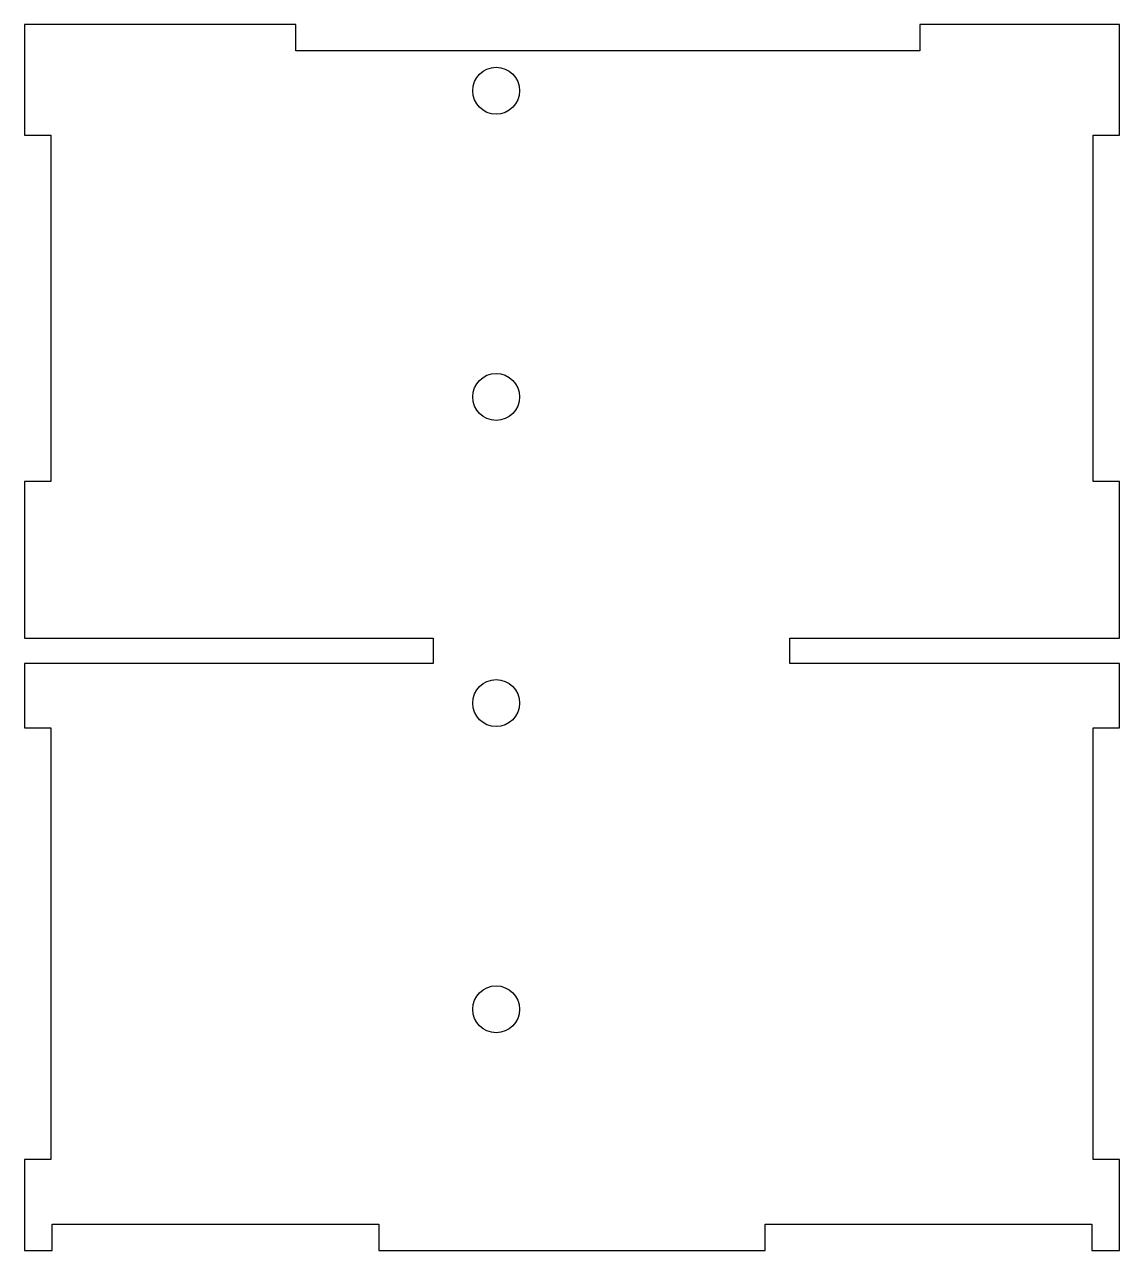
# Model space of a CAD drawing. Header units: millimetres. Extents: x -22.8 to 22.8, y -25.5 to 25.5.
import ezdxf

# ---------------------------------------------------------------- set-up
doc = ezdxf.new("R2010")
doc.units = ezdxf.units.MM
doc.layers.get('0').update_dxf_attribs({"linetype": 'CONTINUOUS'})

msp = doc.modelspace()

# ---------------------------------------------------------------- linework, layer by layer
for p, q in [((22.752, 25.48), (14.461, 25.48)), ((22.752, 20.882), (22.752, 25.48)), ((-11.479, 25.48), (-22.752, 25.48)), ((-22.752, 25.48), (-22.752, 20.882)), ((-11.479, 24.38), (-11.479, 25.48)), ((14.461, 25.48), (14.461, 24.38)), ((14.461, 24.38), (-11.479, 24.38)), ((-22.752, 20.882), (-21.652, 20.882)), ((-21.652, 20.882), (-21.652, 6.485)), ((21.652, 6.485), (21.652, 20.882)), ((21.652, 20.882), (22.752, 20.882)), ((-21.652, 6.485), (-22.752, 6.485)), ((-22.752, 6.485), (-22.752, -0.025)), ((22.752, 6.485), (21.652, 6.485)), ((22.752, -0.025), (22.752, 6.485)), ((-22.752, -0.025), (-5.767, -0.025)), ((-5.767, -0.025), (-5.767, -1.075)), ((9.047, -1.075), (9.047, -0.025)), ((9.047, -0.025), (22.752, -0.025)), ((-5.767, -1.075), (-22.752, -1.075)), ((-22.752, -1.075), (-22.752, -3.752)), ((22.752, -1.075), (9.047, -1.075)), ((22.752, -3.752), (22.752, -1.075)), ((-22.752, -3.752), (-21.652, -3.752)), ((-21.652, -3.752), (-21.652, -21.702)), ((21.652, -21.702), (21.652, -3.752)), ((21.652, -3.752), (22.752, -3.752)), ((-21.652, -21.702), (-22.752, -21.702)), ((-22.752, -21.702), (-22.752, -25.48)), ((22.752, -21.702), (21.652, -21.702)), ((22.752, -25.48), (22.752, -21.702)), ((-21.602, -25.48), (-21.602, -24.38)), ((-21.602, -24.38), (-8.025, -24.38)), ((-8.025, -24.38), (-8.025, -25.48)), ((8.025, -25.48), (8.025, -24.38)), ((8.025, -24.38), (21.602, -24.38)), ((21.602, -24.38), (21.602, -25.48)), ((-22.752, -25.48), (-21.602, -25.48)), ((-8.025, -25.48), (8.025, -25.48)), ((21.602, -25.48), (22.752, -25.48))]:
    msp.add_line(p, q)
for centre in [(-3.153, 22.727), (-3.153, 10), (-3.153, -2.727), (-3.153, -15.455)]:
    msp.add_circle(centre, 0.975)

doc.saveas('drawing.dxf')
